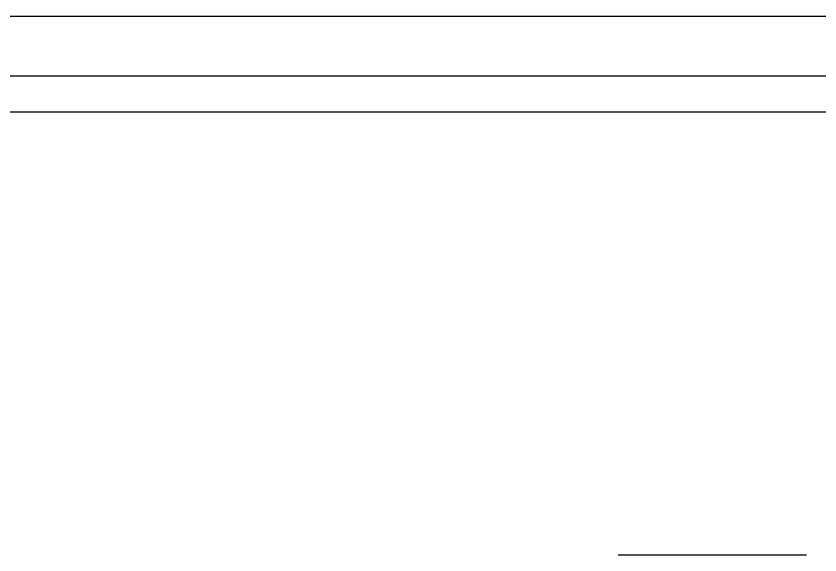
# Model space of a CAD drawing. Header units: millimetres. Extents: x -23396 to 106750, y 116 to 66281.
# Drawn here: x 33712 to 40429, y 61775 to 66281 of the extents above; entities that cross this region are included whole.
import ezdxf

# ---------------------------------------------------------------- set-up
doc = ezdxf.new("R2010")
doc.units = ezdxf.units.MM

msp = doc.modelspace()

# ---------------------------------------------------------------- linework, layer by layer
at = {"color": 0}
for p, q in [((1011.055, 65481.328), (44008.845, 65481.328)), ((38743.552, 61775.378), (40318.352, 61775.378))]:
    msp.add_line(p, q, dxfattribs=at)
at = {"linetype": 'Continuous'}
for points in [[(211.055, 66281.328), (44808.845, 66281.328), (44808.845, 34681.977), (211.055, 34681.977)], [(711.055, 65781.328), (44308.845, 65781.328), (44308.845, 35181.977), (711.055, 35181.977)], [(1011.055, 65481.328), (44008.845, 65481.328), (44008.845, 35481.977), (1011.055, 35481.977)]]:
    msp.add_lwpolyline(points, close=True, dxfattribs=at)

doc.saveas('drawing.dxf')
